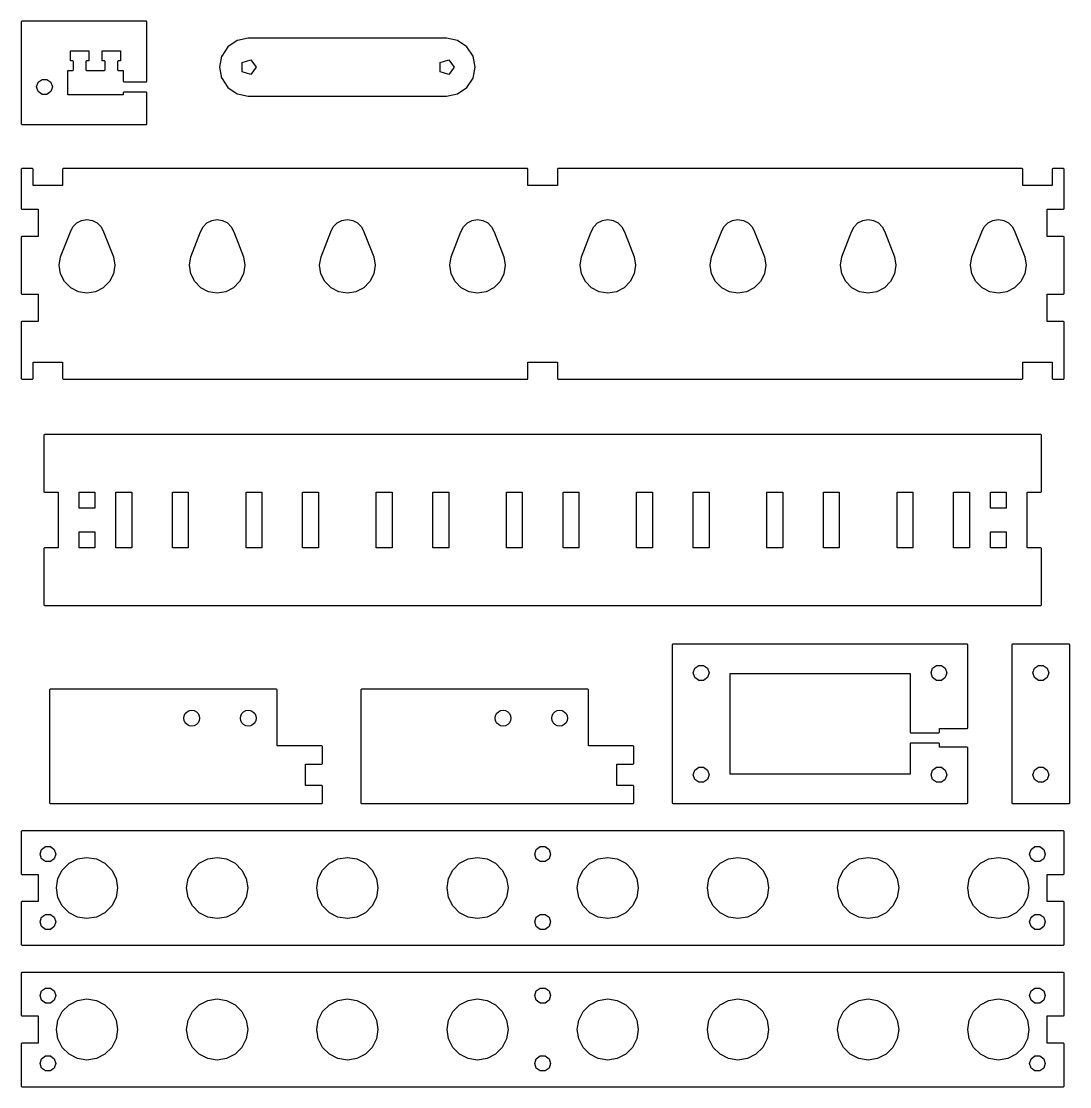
# Model space of a CAD drawing. Header units: metres. Extents: x 5 to 285, y 5 to 193.
# Drawn here: x 4.9 to 190.1, y 4.9 to 193.1 of the extents above; entities that cross this region are included whole.
import ezdxf

# ---------------------------------------------------------------- set-up
doc = ezdxf.new("R2010")
doc.units = ezdxf.units.M

msp = doc.modelspace()

# ---------------------------------------------------------------- linework, layer by layer
for p, q in [((5, 193.1), (4.89999, 193)), ((4.89999, 193), (4.89999, 175)), ((27, 193.1), (5, 193.1)), ((27.1, 193), (27, 193.1)), ((27.1, 182.5), (27.1, 193)), ((44.9805, 190.098), (43.0671, 189.717)), ((45, 190.1), (44.9805, 190.098)), ((80, 190.1), (45, 190.1)), ((80.0195, 190.098), (80, 190.1)), ((81.9329, 189.717), (80.0195, 190.098)), ((41.3813, 188.591), (40.2975, 186.969)), ((41.4089, 188.619), (41.3813, 188.591)), ((43.031, 189.703), (41.4089, 188.619)), ((43.0671, 189.717), (43.031, 189.703)), ((81.969, 189.703), (81.9329, 189.717)), ((83.5911, 188.619), (81.969, 189.703)), ((83.6187, 188.591), (83.5911, 188.619)), ((84.7025, 186.969), (83.6187, 188.591)), ((13.6, 186.1), (13.6, 187.9)), ((13.6, 187.9), (16.8, 187.9)), ((16.8, 187.9), (16.8, 186.1)), ((19.2, 186.1), (19.2, 187.9)), ((19.2, 187.9), (22.4, 187.9)), ((22.4, 187.9), (22.4, 186.1)), ((40.2825, 186.933), (39.9019, 185.02)), ((40.2975, 186.969), (40.2825, 186.933)), ((84.7175, 186.933), (84.7025, 186.969)), ((85.0981, 185.02), (84.7175, 186.933)), ((14, 186.1), (13.6, 186.1)), ((14.1, 186), (14, 186.1)), ((14, 184.4), (14.1, 184.5)), ((14.1, 184.5), (14.1, 186)), ((16.4, 186.1), (16.3, 186)), ((16.3, 186), (16.3, 184.5)), ((16.3, 184.5), (16.4, 184.4)), ((16.8, 186.1), (16.4, 186.1)), ((19.6, 186.1), (19.2, 186.1)), ((19.7, 186), (19.6, 186.1)), ((19.6, 184.4), (19.7, 184.5)), ((19.7, 184.5), (19.7, 186)), ((22, 186.1), (21.9, 186)), ((21.9, 186), (21.9, 184.5)), ((21.9, 184.5), (22, 184.4)), ((22.4, 186.1), (22, 186.1)), ((39.9019, 185.02), (39.9019, 184.98)), ((39.9019, 184.98), (40.2825, 183.067)), ((43.8865, 185.809), (45.4253, 186.309)), ((43.8865, 184.191), (43.8865, 185.809)), ((45.4253, 186.309), (46.3764, 185)), ((46.3764, 185), (45.4253, 183.691)), ((78.8865, 185.809), (80.4253, 186.309)), ((78.8865, 184.191), (78.8865, 185.809)), ((80.4253, 186.309), (81.3764, 185)), ((81.3764, 185), (80.4253, 183.691)), ((84.7175, 183.067), (85.0981, 184.98)), ((85.0981, 184.98), (85.0981, 185.02)), ((7.87154, 182.32), (8.56895, 182.827)), ((8.56895, 182.827), (9.43103, 182.827)), ((9.43103, 182.827), (10.1284, 182.32)), ((13.1, 180.1), (13.1, 184.4)), ((13.1, 184.4), (14, 184.4)), ((16.4, 184.4), (19.6, 184.4)), ((22, 184.4), (22.9, 184.4)), ((22.9, 184.4), (22.9, 182.5)), ((40.2825, 183.067), (40.2975, 183.031)), ((40.2975, 183.031), (41.3813, 181.409)), ((45.4253, 183.691), (43.8865, 184.191)), ((80.4253, 183.691), (78.8865, 184.191)), ((83.6187, 181.409), (84.7025, 183.031)), ((84.7025, 183.031), (84.7175, 183.067)), ((7.60515, 181.5), (7.87154, 182.32)), ((7.87154, 180.68), (7.60515, 181.5)), ((8.56895, 180.173), (7.87154, 180.68)), ((10.1284, 180.68), (9.43103, 180.173)), ((10.1284, 182.32), (10.3949, 181.5)), ((10.3949, 181.5), (10.1284, 180.68)), ((22.9, 182.5), (23, 182.4)), ((23, 182.4), (27, 182.4)), ((27, 182.4), (27.1, 182.5)), ((41.3813, 181.409), (41.4089, 181.381)), ((41.4089, 181.381), (43.031, 180.297)), ((81.969, 180.297), (83.5911, 181.381)), ((83.5911, 181.381), (83.6187, 181.409)), ((9.43103, 180.173), (8.56895, 180.173)), ((22.9, 180.1), (13.1, 180.1)), ((23, 180.6), (22.9, 180.5)), ((22.9, 180.5), (22.9, 180.1)), ((27, 180.6), (23, 180.6)), ((27.1, 180.5), (27, 180.6)), ((27.1, 175), (27.1, 180.5)), ((43.031, 180.297), (43.0671, 180.283)), ((43.0671, 180.283), (44.9805, 179.902)), ((44.9805, 179.902), (45, 179.9)), ((45, 179.9), (80, 179.9)), ((80, 179.9), (80.0195, 179.902)), ((80.0195, 179.902), (81.9329, 180.283)), ((81.9329, 180.283), (81.969, 180.297)), ((4.89999, 175), (5, 174.9)), ((5, 174.9), (27, 174.9)), ((27, 174.9), (27.1, 175)), ((5, 167.1), (4.89999, 167)), ((4.89999, 167), (4.89999, 160)), ((6.89999, 167.1), (5, 167.1)), ((7, 167), (6.89999, 167.1)), ((7, 164.1), (7, 167)), ((12.3, 167.1), (12.2, 167)), ((12.2, 167), (12.2, 164.1)), ((94.3, 167.1), (12.3, 167.1)), ((94.4, 167), (94.3, 167.1)), ((94.4, 164.1), (94.4, 167)), ((99.7, 167.1), (99.6, 167)), ((99.6, 167), (99.6, 164.1)), ((181.7, 167.1), (99.7, 167.1)), ((181.8, 167), (181.7, 167.1)), ((181.8, 164.1), (181.8, 167)), ((187.1, 167.1), (187, 167)), ((187, 167), (187, 164.1)), ((189, 167.1), (187.1, 167.1)), ((189.1, 167), (189, 167.1)), ((189.1, 160), (189.1, 167)), ((12.2, 164.1), (7, 164.1)), ((99.6, 164.1), (94.4, 164.1)), ((187, 164.1), (181.8, 164.1)), ((4.89999, 160), (5, 159.9)), ((189, 159.9), (189.1, 160)), ((5, 159.9), (7.89999, 159.9)), ((7.89999, 159.9), (7.89999, 155.1)), ((186.1, 155.1), (186.1, 159.9)), ((186.1, 159.9), (189, 159.9)), ((13.5717, 155.94), (14.0133, 156.807)), ((14.0133, 156.807), (14.6933, 157.487)), ((14.6933, 157.487), (15.5501, 157.923)), ((15.5501, 157.923), (16.5, 158.074)), ((16.5, 158.074), (17.4499, 157.923)), ((17.4499, 157.923), (18.3067, 157.487)), ((18.3067, 157.487), (18.9867, 156.807)), ((18.9867, 156.807), (19.4282, 155.94)), ((36.5717, 155.94), (37.0133, 156.807)), ((37.0133, 156.807), (37.6933, 157.487)), ((37.6933, 157.487), (38.5501, 157.923)), ((38.5501, 157.923), (39.5, 158.074)), ((39.5, 158.074), (40.4499, 157.923)), ((40.4499, 157.923), (41.3067, 157.487)), ((41.3067, 157.487), (41.9867, 156.807)), ((41.9867, 156.807), (42.4282, 155.94)), ((59.5717, 155.94), (60.0133, 156.807)), ((60.0133, 156.807), (60.6933, 157.487)), ((60.6933, 157.487), (61.5501, 157.923)), ((61.5501, 157.923), (62.5, 158.074)), ((62.5, 158.074), (63.4499, 157.923)), ((63.4499, 157.923), (64.3067, 157.487)), ((64.3067, 157.487), (64.9867, 156.807)), ((64.9867, 156.807), (65.4282, 155.94)), ((82.5717, 155.94), (83.0133, 156.807)), ((83.0133, 156.807), (83.6933, 157.487)), ((83.6933, 157.487), (84.5501, 157.923)), ((84.5501, 157.923), (85.5, 158.074)), ((85.5, 158.074), (86.4499, 157.923)), ((86.4499, 157.923), (87.3067, 157.487)), ((87.3067, 157.487), (87.9867, 156.807)), ((87.9867, 156.807), (88.4282, 155.94)), ((105.572, 155.94), (106.013, 156.807)), ((106.013, 156.807), (106.693, 157.487)), ((106.693, 157.487), (107.55, 157.923)), ((107.55, 157.923), (108.5, 158.074)), ((108.5, 158.074), (109.45, 157.923)), ((109.45, 157.923), (110.307, 157.487)), ((110.307, 157.487), (110.987, 156.807)), ((110.987, 156.807), (111.428, 155.94)), ((128.572, 155.94), (129.013, 156.807)), ((129.013, 156.807), (129.693, 157.487)), ((129.693, 157.487), (130.55, 157.923)), ((130.55, 157.923), (131.5, 158.074)), ((131.5, 158.074), (132.45, 157.923)), ((132.45, 157.923), (133.307, 157.487)), ((133.307, 157.487), (133.987, 156.807)), ((133.987, 156.807), (134.428, 155.94)), ((151.572, 155.94), (152.013, 156.807)), ((152.013, 156.807), (152.693, 157.487)), ((152.693, 157.487), (153.55, 157.923)), ((153.55, 157.923), (154.5, 158.074)), ((154.5, 158.074), (155.45, 157.923)), ((155.45, 157.923), (156.307, 157.487)), ((156.307, 157.487), (156.987, 156.807)), ((156.987, 156.807), (157.428, 155.94)), ((174.572, 155.94), (175.013, 156.807)), ((175.013, 156.807), (175.693, 157.487)), ((175.693, 157.487), (176.55, 157.923)), ((176.55, 157.923), (177.5, 158.074)), ((177.5, 158.074), (178.45, 157.923)), ((178.45, 157.923), (179.307, 157.487)), ((179.307, 157.487), (179.987, 156.807)), ((179.987, 156.807), (180.428, 155.94)), ((5, 155.1), (4.89999, 155)), ((4.89999, 155), (4.89999, 145)), ((7.89999, 155.1), (5, 155.1)), ((11.8418, 151.519), (13.5717, 155.94)), ((19.4282, 155.94), (21.1582, 151.519)), ((34.8418, 151.519), (36.5717, 155.94)), ((42.4282, 155.94), (44.1582, 151.519)), ((57.8418, 151.519), (59.5717, 155.94)), ((65.4282, 155.94), (67.1582, 151.519)), ((80.8418, 151.519), (82.5717, 155.94)), ((88.4282, 155.94), (90.1582, 151.519)), ((103.842, 151.519), (105.572, 155.94)), ((111.428, 155.94), (113.158, 151.519)), ((126.842, 151.519), (128.572, 155.94)), ((134.428, 155.94), (136.158, 151.519)), ((149.842, 151.519), (151.572, 155.94)), ((157.428, 155.94), (159.158, 151.519)), ((172.842, 151.519), (174.572, 155.94)), ((180.428, 155.94), (182.158, 151.519)), ((189, 155.1), (186.1, 155.1)), ((189.1, 155), (189, 155.1)), ((189.1, 145), (189.1, 155)), ((11.6012, 150), (11.8418, 151.519)), ((21.1582, 151.519), (21.3988, 150)), ((34.6012, 150), (34.8418, 151.519)), ((44.1582, 151.519), (44.3988, 150)), ((57.6012, 150), (57.8418, 151.519)), ((67.1582, 151.519), (67.3988, 150)), ((80.6012, 150), (80.8418, 151.519)), ((90.1582, 151.519), (90.3988, 150)), ((103.601, 150), (103.842, 151.519)), ((113.158, 151.519), (113.399, 150)), ((126.601, 150), (126.842, 151.519)), ((136.158, 151.519), (136.399, 150)), ((149.601, 150), (149.842, 151.519)), ((159.158, 151.519), (159.399, 150)), ((172.601, 150), (172.842, 151.519)), ((182.158, 151.519), (182.399, 150)), ((11.841, 148.486), (11.6012, 150)), ((21.3988, 150), (21.159, 148.486)), ((34.841, 148.486), (34.6012, 150)), ((44.3988, 150), (44.159, 148.486)), ((57.841, 148.486), (57.6012, 150)), ((67.3988, 150), (67.159, 148.486)), ((80.841, 148.486), (80.6012, 150)), ((90.3988, 150), (90.159, 148.486)), ((103.841, 148.486), (103.601, 150)), ((113.399, 150), (113.159, 148.486)), ((126.841, 148.486), (126.601, 150)), ((136.399, 150), (136.159, 148.486)), ((149.841, 148.486), (149.601, 150)), ((159.399, 150), (159.159, 148.486)), ((172.841, 148.486), (172.601, 150)), ((182.399, 150), (182.159, 148.486)), ((12.5368, 147.121), (11.841, 148.486)), ((13.6206, 146.037), (12.5368, 147.121)), ((20.4632, 147.121), (19.3794, 146.037)), ((21.159, 148.486), (20.4632, 147.121)), ((35.5368, 147.121), (34.841, 148.486)), ((36.6206, 146.037), (35.5368, 147.121)), ((43.4632, 147.121), (42.3794, 146.037)), ((44.159, 148.486), (43.4632, 147.121)), ((58.5368, 147.121), (57.841, 148.486)), ((59.6206, 146.037), (58.5368, 147.121)), ((66.4632, 147.121), (65.3794, 146.037)), ((67.159, 148.486), (66.4632, 147.121)), ((81.5368, 147.121), (80.841, 148.486)), ((82.6206, 146.037), (81.5368, 147.121)), ((89.4632, 147.121), (88.3794, 146.037)), ((90.159, 148.486), (89.4632, 147.121)), ((104.537, 147.121), (103.841, 148.486)), ((105.621, 146.037), (104.537, 147.121)), ((112.463, 147.121), (111.379, 146.037)), ((113.159, 148.486), (112.463, 147.121)), ((127.537, 147.121), (126.841, 148.486)), ((128.621, 146.037), (127.537, 147.121)), ((135.463, 147.121), (134.379, 146.037)), ((136.159, 148.486), (135.463, 147.121)), ((150.537, 147.121), (149.841, 148.486)), ((151.621, 146.037), (150.537, 147.121)), ((158.463, 147.121), (157.379, 146.037)), ((159.159, 148.486), (158.463, 147.121)), ((173.537, 147.121), (172.841, 148.486)), ((174.621, 146.037), (173.537, 147.121)), ((181.463, 147.121), (180.379, 146.037)), ((182.159, 148.486), (181.463, 147.121)), ((4.89999, 145), (5, 144.9)), ((14.9862, 145.341), (13.6206, 146.037)), ((16.5, 145.101), (14.9862, 145.341)), ((18.0138, 145.341), (16.5, 145.101)), ((19.3794, 146.037), (18.0138, 145.341)), ((37.9862, 145.341), (36.6206, 146.037)), ((39.5, 145.101), (37.9862, 145.341)), ((41.0138, 145.341), (39.5, 145.101)), ((42.3794, 146.037), (41.0138, 145.341)), ((60.9862, 145.341), (59.6206, 146.037)), ((62.5, 145.101), (60.9862, 145.341)), ((64.0138, 145.341), (62.5, 145.101)), ((65.3794, 146.037), (64.0138, 145.341)), ((83.9862, 145.341), (82.6206, 146.037)), ((85.5, 145.101), (83.9862, 145.341)), ((87.0138, 145.341), (85.5, 145.101)), ((88.3794, 146.037), (87.0138, 145.341)), ((106.986, 145.341), (105.621, 146.037)), ((108.5, 145.101), (106.986, 145.341)), ((110.014, 145.341), (108.5, 145.101)), ((111.379, 146.037), (110.014, 145.341)), ((129.986, 145.341), (128.621, 146.037)), ((131.5, 145.101), (129.986, 145.341)), ((133.014, 145.341), (131.5, 145.101)), ((134.379, 146.037), (133.014, 145.341)), ((152.986, 145.341), (151.621, 146.037)), ((154.5, 145.101), (152.986, 145.341)), ((156.014, 145.341), (154.5, 145.101)), ((157.379, 146.037), (156.014, 145.341)), ((175.986, 145.341), (174.621, 146.037)), ((177.5, 145.101), (175.986, 145.341)), ((179.014, 145.341), (177.5, 145.101)), ((180.379, 146.037), (179.014, 145.341)), ((189, 144.9), (189.1, 145)), ((5, 144.9), (7.89999, 144.9)), ((7.89999, 144.9), (7.89999, 140.1)), ((186.1, 140.1), (186.1, 144.9)), ((186.1, 144.9), (189, 144.9)), ((5, 140.1), (4.89999, 140)), ((4.89999, 140), (4.89999, 130)), ((7.89999, 140.1), (5, 140.1)), ((189, 140.1), (186.1, 140.1)), ((189.1, 140), (189, 140.1)), ((189.1, 130), (189.1, 140)), ((7, 130), (7, 132.9)), ((7, 132.9), (12.2, 132.9)), ((12.2, 132.9), (12.2, 130)), ((94.4, 130), (94.4, 132.9)), ((94.4, 132.9), (99.6, 132.9)), ((99.6, 132.9), (99.6, 130)), ((181.8, 130), (181.8, 132.9)), ((181.8, 132.9), (187, 132.9)), ((187, 132.9), (187, 130)), ((4.89999, 130), (5, 129.9)), ((5, 129.9), (6.89999, 129.9)), ((6.89999, 129.9), (7, 130)), ((12.2, 130), (12.3, 129.9)), ((12.3, 129.9), (94.3, 129.9)), ((94.3, 129.9), (94.4, 130)), ((99.6, 130), (99.7, 129.9)), ((99.7, 129.9), (181.7, 129.9)), ((181.7, 129.9), (181.8, 130)), ((187, 130), (187.1, 129.9)), ((187.1, 129.9), (189, 129.9)), ((189, 129.9), (189.1, 130)), ((9, 120.1), (8.89999, 120)), ((8.89999, 120), (8.89999, 110)), ((185, 120.1), (9, 120.1)), ((185.1, 120), (185, 120.1)), ((185.1, 110), (185.1, 120)), ((8.89999, 110), (9, 109.9)), ((9, 109.9), (11.4, 109.9)), ((11.4, 109.9), (11.4, 100.1)), ((15.1, 107.1), (15.1, 109.9)), ((15.1, 109.9), (17.9, 109.9)), ((17.9, 109.9), (17.9, 107.1)), ((21.6, 100.1), (21.6, 109.9)), ((21.6, 109.9), (24.4, 109.9)), ((24.4, 109.9), (24.4, 100.1)), ((31.6, 100.1), (31.6, 109.9)), ((31.6, 109.9), (34.4, 109.9)), ((34.4, 109.9), (34.4, 100.1)), ((44.6, 100.1), (44.6, 109.9)), ((44.6, 109.9), (47.4, 109.9)), ((47.4, 109.9), (47.4, 100.1)), ((54.6, 100.1), (54.6, 109.9)), ((54.6, 109.9), (57.4, 109.9)), ((57.4, 109.9), (57.4, 100.1)), ((67.6, 100.1), (67.6, 109.9)), ((67.6, 109.9), (70.4, 109.9)), ((70.4, 109.9), (70.4, 100.1)), ((77.6, 100.1), (77.6, 109.9)), ((77.6, 109.9), (80.4, 109.9)), ((80.4, 109.9), (80.4, 100.1)), ((90.6, 100.1), (90.6, 109.9)), ((90.6, 109.9), (93.4, 109.9)), ((93.4, 109.9), (93.4, 100.1)), ((100.6, 100.1), (100.6, 109.9)), ((100.6, 109.9), (103.4, 109.9)), ((103.4, 109.9), (103.4, 100.1)), ((113.6, 100.1), (113.6, 109.9)), ((113.6, 109.9), (116.4, 109.9)), ((116.4, 109.9), (116.4, 100.1)), ((123.6, 100.1), (123.6, 109.9)), ((123.6, 109.9), (126.4, 109.9)), ((126.4, 109.9), (126.4, 100.1)), ((136.6, 100.1), (136.6, 109.9)), ((136.6, 109.9), (139.4, 109.9)), ((139.4, 109.9), (139.4, 100.1)), ((146.6, 100.1), (146.6, 109.9)), ((146.6, 109.9), (149.4, 109.9)), ((149.4, 109.9), (149.4, 100.1)), ((159.6, 100.1), (159.6, 109.9)), ((159.6, 109.9), (162.4, 109.9)), ((162.4, 109.9), (162.4, 100.1)), ((169.6, 100.1), (169.6, 109.9)), ((169.6, 109.9), (172.4, 109.9)), ((172.4, 109.9), (172.4, 100.1)), ((176.1, 107.1), (176.1, 109.9)), ((176.1, 109.9), (178.9, 109.9)), ((178.9, 109.9), (178.9, 107.1)), ((182.6, 100.1), (182.6, 109.9)), ((182.6, 109.9), (185, 109.9)), ((185, 109.9), (185.1, 110)), ((17.9, 107.1), (15.1, 107.1)), ((178.9, 107.1), (176.1, 107.1)), ((15.1, 100.1), (15.1, 102.9)), ((15.1, 102.9), (17.9, 102.9)), ((17.9, 102.9), (17.9, 100.1)), ((176.1, 100.1), (176.1, 102.9)), ((176.1, 102.9), (178.9, 102.9)), ((178.9, 102.9), (178.9, 100.1)), ((9, 100.1), (8.89999, 100)), ((8.89999, 100), (8.89999, 90)), ((11.4, 100.1), (9, 100.1)), ((17.9, 100.1), (15.1, 100.1)), ((24.4, 100.1), (21.6, 100.1)), ((34.4, 100.1), (31.6, 100.1)), ((47.4, 100.1), (44.6, 100.1)), ((57.4, 100.1), (54.6, 100.1)), ((70.4, 100.1), (67.6, 100.1)), ((80.4, 100.1), (77.6, 100.1)), ((93.4, 100.1), (90.6, 100.1)), ((103.4, 100.1), (100.6, 100.1)), ((116.4, 100.1), (113.6, 100.1)), ((126.4, 100.1), (123.6, 100.1)), ((139.4, 100.1), (136.6, 100.1)), ((149.4, 100.1), (146.6, 100.1)), ((162.4, 100.1), (159.6, 100.1)), ((172.4, 100.1), (169.6, 100.1)), ((178.9, 100.1), (176.1, 100.1)), ((185, 100.1), (182.6, 100.1)), ((185.1, 100), (185, 100.1)), ((185.1, 90), (185.1, 100)), ((8.89999, 90), (9, 89.9)), ((9, 89.9), (185, 89.9)), ((185, 89.9), (185.1, 90)), ((120, 83.1), (119.9, 83)), ((119.9, 83), (119.9, 55)), ((172, 83.1), (120, 83.1)), ((172.1, 83), (172, 83.1)), ((172.1, 68.25), (172.1, 83)), ((180, 83.1), (179.9, 83)), ((179.9, 83), (179.9, 55)), ((190, 83.1), (180, 83.1)), ((190.1, 83), (190, 83.1)), ((190.1, 55), (190.1, 83)), ((123.872, 78.8199), (124.569, 79.3266)), ((124.569, 79.3266), (125.431, 79.3266)), ((125.431, 79.3266), (126.128, 78.8199)), ((165.872, 78.8199), (166.569, 79.3266)), ((166.569, 79.3266), (167.431, 79.3266)), ((167.431, 79.3266), (168.128, 78.8199)), ((183.872, 78.8199), (184.569, 79.3266)), ((184.569, 79.3266), (185.431, 79.3266)), ((185.431, 79.3266), (186.128, 78.8199)), ((123.605, 78), (123.872, 78.8199)), ((123.872, 77.1801), (123.605, 78)), ((124.569, 76.6734), (123.872, 77.1801)), ((126.128, 77.1801), (125.431, 76.6734)), ((126.128, 78.8199), (126.395, 78)), ((126.395, 78), (126.128, 77.1801)), ((130.1, 60.1), (130.1, 77.9)), ((130.1, 77.9), (161.9, 77.9)), ((161.9, 77.9), (161.9, 67.5)), ((165.605, 78), (165.872, 78.8199)), ((165.872, 77.1801), (165.605, 78)), ((166.569, 76.6734), (165.872, 77.1801)), ((168.128, 77.1801), (167.431, 76.6734)), ((168.128, 78.8199), (168.395, 78)), ((168.395, 78), (168.128, 77.1801)), ((183.605, 78), (183.872, 78.8199)), ((183.872, 77.1801), (183.605, 78)), ((184.569, 76.6734), (183.872, 77.1801)), ((186.128, 77.1801), (185.431, 76.6734)), ((186.128, 78.8199), (186.395, 78)), ((186.395, 78), (186.128, 77.1801)), ((125.431, 76.6734), (124.569, 76.6734)), ((167.431, 76.6734), (166.569, 76.6734)), ((185.431, 76.6734), (184.569, 76.6734)), ((10, 75.1), (9.89999, 75)), ((9.89999, 75), (9.89999, 55)), ((50, 75.1), (10, 75.1)), ((50.1, 75), (50, 75.1)), ((50.1, 65.1), (50.1, 75)), ((65, 75.1), (64.9, 75)), ((64.9, 75), (64.9, 55)), ((105, 75.1), (65, 75.1)), ((105.1, 75), (105, 75.1)), ((105.1, 65.1), (105.1, 75)), ((33.6012, 70), (33.6697, 70.4323)), ((33.6697, 69.5677), (33.6012, 70)), ((33.6697, 70.4323), (33.8684, 70.8221)), ((33.8684, 70.8221), (34.1779, 71.1316)), ((34.1779, 71.1316), (34.5677, 71.3303)), ((34.5677, 71.3303), (35, 71.3988)), ((35, 71.3988), (35.4323, 71.3303)), ((35.4323, 71.3303), (35.8222, 71.1316)), ((35.8222, 71.1316), (36.1316, 70.8221)), ((36.1316, 70.8221), (36.3303, 70.4323)), ((36.3303, 70.4323), (36.3988, 70)), ((36.3988, 70), (36.3303, 69.5677)), ((43.6012, 70), (43.6697, 70.4323)), ((43.6697, 69.5677), (43.6012, 70)), ((43.6697, 70.4323), (43.8684, 70.8221)), ((43.8684, 70.8221), (44.1779, 71.1316)), ((44.1779, 71.1316), (44.5677, 71.3303)), ((44.5677, 71.3303), (45, 71.3988)), ((45, 71.3988), (45.4323, 71.3303)), ((45.4323, 71.3303), (45.8221, 71.1316)), ((45.8221, 71.1316), (46.1316, 70.8221)), ((46.1316, 70.8221), (46.3303, 70.4323)), ((46.3303, 70.4323), (46.3988, 70)), ((46.3988, 70), (46.3303, 69.5677)), ((88.6012, 70), (88.6697, 70.4323)), ((88.6697, 69.5677), (88.6012, 70)), ((88.6697, 70.4323), (88.8684, 70.8221)), ((88.8684, 70.8221), (89.1779, 71.1316)), ((89.1779, 71.1316), (89.5677, 71.3303)), ((89.5677, 71.3303), (90, 71.3988)), ((90, 71.3988), (90.4323, 71.3303)), ((90.4323, 71.3303), (90.8222, 71.1316)), ((90.8222, 71.1316), (91.1316, 70.8221)), ((91.1316, 70.8221), (91.3303, 70.4323)), ((91.3303, 70.4323), (91.3988, 70)), ((91.3988, 70), (91.3303, 69.5677)), ((98.6012, 70), (98.6697, 70.4323)), ((98.6697, 69.5677), (98.6012, 70)), ((98.6697, 70.4323), (98.8684, 70.8221)), ((98.8684, 70.8221), (99.1779, 71.1316)), ((99.1779, 71.1316), (99.5677, 71.3303)), ((99.5677, 71.3303), (100, 71.3988)), ((100, 71.3988), (100.432, 71.3303)), ((100.432, 71.3303), (100.822, 71.1316)), ((100.822, 71.1316), (101.132, 70.8221)), ((101.132, 70.8221), (101.33, 70.4323)), ((101.33, 70.4323), (101.399, 70)), ((101.399, 70), (101.33, 69.5677)), ((33.8684, 69.1779), (33.6697, 69.5677)), ((34.1779, 68.8684), (33.8684, 69.1779)), ((34.5677, 68.6697), (34.1779, 68.8684)), ((35, 68.6012), (34.5677, 68.6697)), ((35.4323, 68.6697), (35, 68.6012)), ((35.8222, 68.8684), (35.4323, 68.6697)), ((36.1316, 69.1779), (35.8222, 68.8684)), ((36.3303, 69.5677), (36.1316, 69.1779)), ((43.8684, 69.1779), (43.6697, 69.5677)), ((44.1779, 68.8684), (43.8684, 69.1779)), ((44.5677, 68.6697), (44.1779, 68.8684)), ((45, 68.6012), (44.5677, 68.6697)), ((45.4323, 68.6697), (45, 68.6012)), ((45.8221, 68.8684), (45.4323, 68.6697)), ((46.1316, 69.1779), (45.8221, 68.8684)), ((46.3303, 69.5677), (46.1316, 69.1779)), ((88.8684, 69.1779), (88.6697, 69.5677)), ((89.1779, 68.8684), (88.8684, 69.1779)), ((89.5677, 68.6697), (89.1779, 68.8684)), ((90, 68.6012), (89.5677, 68.6697)), ((90.4323, 68.6697), (90, 68.6012)), ((90.8222, 68.8684), (90.4323, 68.6697)), ((91.1316, 69.1779), (90.8222, 68.8684)), ((91.3303, 69.5677), (91.1316, 69.1779)), ((98.8684, 69.1779), (98.6697, 69.5677)), ((99.1779, 68.8684), (98.8684, 69.1779)), ((99.5677, 68.6697), (99.1779, 68.8684)), ((100, 68.6012), (99.5677, 68.6697)), ((100.432, 68.6697), (100, 68.6012)), ((100.822, 68.8684), (100.432, 68.6697)), ((101.132, 69.1779), (100.822, 68.8684)), ((101.33, 69.5677), (101.132, 69.1779)), ((167.1, 67.5), (167.1, 68.15)), ((167.1, 68.15), (172, 68.15)), ((172, 68.15), (172.1, 68.25)), ((161.9, 67.5), (162, 67.4)), ((162, 67.4), (167, 67.4)), ((167, 67.4), (167.1, 67.5)), ((58, 65.1), (50.1, 65.1)), ((58.1, 65), (58, 65.1)), ((58.1, 62), (58.1, 65)), ((113, 65.1), (105.1, 65.1)), ((113.1, 65), (113, 65.1)), ((113.1, 62), (113.1, 65)), ((162, 65.6), (161.9, 65.5)), ((161.9, 65.5), (161.9, 60.1)), ((167, 65.6), (162, 65.6)), ((167.1, 65.5), (167, 65.6)), ((167.1, 64.85), (167.1, 65.5)), ((172, 64.85), (167.1, 64.85)), ((172.1, 64.75), (172, 64.85)), ((172.1, 55), (172.1, 64.75)), ((55.1, 58.1), (55.1, 61.9)), ((55.1, 61.9), (58, 61.9)), ((58, 61.9), (58.1, 62)), ((110.1, 58.1), (110.1, 61.9)), ((110.1, 61.9), (113, 61.9)), ((113, 61.9), (113.1, 62)), ((123.605, 60), (123.872, 60.8199)), ((123.872, 60.8199), (124.569, 61.3266)), ((124.569, 61.3266), (125.431, 61.3266)), ((125.431, 61.3266), (126.128, 60.8199)), ((126.128, 60.8199), (126.395, 60)), ((165.605, 60), (165.872, 60.8199)), ((165.872, 60.8199), (166.569, 61.3266)), ((166.569, 61.3266), (167.431, 61.3266)), ((167.431, 61.3266), (168.128, 60.8199)), ((168.128, 60.8199), (168.395, 60)), ((183.605, 60), (183.872, 60.8199)), ((183.872, 60.8199), (184.569, 61.3266)), ((184.569, 61.3266), (185.431, 61.3266)), ((185.431, 61.3266), (186.128, 60.8199)), ((186.128, 60.8199), (186.395, 60)), ((123.872, 59.1801), (123.605, 60)), ((124.569, 58.6734), (123.872, 59.1801)), ((125.431, 58.6734), (124.569, 58.6734)), ((126.128, 59.1801), (125.431, 58.6734)), ((126.395, 60), (126.128, 59.1801)), ((161.9, 60.1), (130.1, 60.1)), ((165.872, 59.1801), (165.605, 60)), ((166.569, 58.6734), (165.872, 59.1801)), ((167.431, 58.6734), (166.569, 58.6734)), ((168.128, 59.1801), (167.431, 58.6734)), ((168.395, 60), (168.128, 59.1801)), ((183.872, 59.1801), (183.605, 60)), ((184.569, 58.6734), (183.872, 59.1801)), ((185.431, 58.6734), (184.569, 58.6734)), ((186.128, 59.1801), (185.431, 58.6734)), ((186.395, 60), (186.128, 59.1801)), ((58, 58.1), (55.1, 58.1)), ((58.1, 58), (58, 58.1)), ((58.1, 55), (58.1, 58)), ((113, 58.1), (110.1, 58.1)), ((113.1, 58), (113, 58.1)), ((113.1, 55), (113.1, 58)), ((9.89999, 55), (10, 54.9)), ((10, 54.9), (58, 54.9)), ((58, 54.9), (58.1, 55)), ((64.9, 55), (65, 54.9)), ((65, 54.9), (113, 54.9)), ((113, 54.9), (113.1, 55)), ((119.9, 55), (120, 54.9)), ((120, 54.9), (172, 54.9)), ((172, 54.9), (172.1, 55)), ((179.9, 55), (180, 54.9)), ((180, 54.9), (190, 54.9)), ((190, 54.9), (190.1, 55)), ((5, 50.1), (4.89999, 50)), ((4.89999, 50), (4.89999, 42.5)), ((189, 50.1), (5, 50.1)), ((189.1, 50), (189, 50.1)), ((189.1, 42.5), (189.1, 50)), ((8.47153, 46.8199), (9.16895, 47.3266)), ((9.16895, 47.3266), (10.031, 47.3266)), ((10.031, 47.3266), (10.7285, 46.8199)), ((95.8715, 46.8199), (96.569, 47.3266)), ((96.569, 47.3266), (97.431, 47.3266)), ((97.431, 47.3266), (98.1284, 46.8199)), ((183.272, 46.8199), (183.969, 47.3266)), ((183.969, 47.3266), (184.831, 47.3266)), ((184.831, 47.3266), (185.528, 46.8199)), ((8.20514, 46), (8.47153, 46.8199)), ((8.47153, 45.1801), (8.20514, 46)), ((9.16895, 44.6734), (8.47153, 45.1801)), ((10.7285, 45.1801), (10.031, 44.6734)), ((10.7285, 46.8199), (10.9948, 46)), ((10.9948, 46), (10.7285, 45.1801)), ((14.8317, 45.1345), (16.5, 45.3988)), ((16.5, 45.3988), (18.1683, 45.1345)), ((37.8317, 45.1345), (39.5, 45.3988)), ((39.5, 45.3988), (41.1683, 45.1345)), ((60.8317, 45.1345), (62.5, 45.3988)), ((62.5, 45.3988), (64.1683, 45.1345)), ((83.8317, 45.1345), (85.5, 45.3988)), ((85.5, 45.3988), (87.1683, 45.1345)), ((95.6051, 46), (95.8715, 46.8199)), ((95.8715, 45.1801), (95.6051, 46)), ((96.569, 44.6734), (95.8715, 45.1801)), ((98.1284, 45.1801), (97.431, 44.6734)), ((98.1284, 46.8199), (98.3949, 46)), ((98.3949, 46), (98.1284, 45.1801)), ((106.832, 45.1345), (108.5, 45.3988)), ((108.5, 45.3988), (110.168, 45.1345)), ((129.832, 45.1345), (131.5, 45.3988)), ((131.5, 45.3988), (133.168, 45.1345)), ((152.832, 45.1345), (154.5, 45.3988)), ((154.5, 45.3988), (156.168, 45.1345)), ((175.832, 45.1345), (177.5, 45.3988)), ((177.5, 45.3988), (179.168, 45.1345)), ((183.005, 46), (183.272, 46.8199)), ((183.272, 45.1801), (183.005, 46)), ((183.969, 44.6734), (183.272, 45.1801)), ((185.528, 45.1801), (184.831, 44.6734)), ((185.528, 46.8199), (185.795, 46)), ((185.795, 46), (185.528, 45.1801)), ((10.031, 44.6734), (9.16895, 44.6734)), ((12.1323, 43.1733), (13.3267, 44.3677)), ((13.3267, 44.3677), (14.8317, 45.1345)), ((18.1683, 45.1345), (19.6733, 44.3677)), ((19.6733, 44.3677), (20.8677, 43.1733)), ((35.1323, 43.1733), (36.3267, 44.3677)), ((36.3267, 44.3677), (37.8317, 45.1345)), ((41.1683, 45.1345), (42.6733, 44.3677)), ((42.6733, 44.3677), (43.8677, 43.1733)), ((58.1323, 43.1733), (59.3267, 44.3677)), ((59.3267, 44.3677), (60.8317, 45.1345)), ((64.1683, 45.1345), (65.6733, 44.3677)), ((65.6733, 44.3677), (66.8677, 43.1733)), ((81.1323, 43.1733), (82.3267, 44.3677)), ((82.3267, 44.3677), (83.8317, 45.1345)), ((87.1683, 45.1345), (88.6733, 44.3677)), ((88.6733, 44.3677), (89.8677, 43.1733)), ((97.431, 44.6734), (96.569, 44.6734)), ((104.132, 43.1733), (105.327, 44.3677)), ((105.327, 44.3677), (106.832, 45.1345)), ((110.168, 45.1345), (111.673, 44.3677)), ((111.673, 44.3677), (112.868, 43.1733)), ((127.132, 43.1733), (128.327, 44.3677)), ((128.327, 44.3677), (129.832, 45.1345)), ((133.168, 45.1345), (134.673, 44.3677)), ((134.673, 44.3677), (135.868, 43.1733)), ((150.132, 43.1733), (151.327, 44.3677)), ((151.327, 44.3677), (152.832, 45.1345)), ((156.168, 45.1345), (157.673, 44.3677)), ((157.673, 44.3677), (158.868, 43.1733)), ((173.132, 43.1733), (174.327, 44.3677)), ((174.327, 44.3677), (175.832, 45.1345)), ((179.168, 45.1345), (180.673, 44.3677)), ((180.673, 44.3677), (181.868, 43.1733)), ((184.831, 44.6734), (183.969, 44.6734)), ((4.89999, 42.5), (5, 42.4)), ((5, 42.4), (7.89999, 42.4)), ((7.89999, 42.4), (7.89999, 37.6)), ((11.1012, 40), (11.3655, 41.6683)), ((11.3655, 41.6683), (12.1323, 43.1733)), ((20.8677, 43.1733), (21.6345, 41.6683)), ((21.6345, 41.6683), (21.8988, 40)), ((34.1012, 40), (34.3655, 41.6683)), ((34.3655, 41.6683), (35.1323, 43.1733)), ((43.8677, 43.1733), (44.6345, 41.6683)), ((44.6345, 41.6683), (44.8988, 40)), ((57.1012, 40), (57.3655, 41.6683)), ((57.3655, 41.6683), (58.1323, 43.1733)), ((66.8677, 43.1733), (67.6345, 41.6683)), ((67.6345, 41.6683), (67.8988, 40)), ((80.1012, 40), (80.3655, 41.6683)), ((80.3655, 41.6683), (81.1323, 43.1733)), ((89.8677, 43.1733), (90.6345, 41.6683)), ((90.6345, 41.6683), (90.8988, 40)), ((103.101, 40), (103.365, 41.6683)), ((103.365, 41.6683), (104.132, 43.1733)), ((112.868, 43.1733), (113.635, 41.6683)), ((113.635, 41.6683), (113.899, 40)), ((126.101, 40), (126.365, 41.6683)), ((126.365, 41.6683), (127.132, 43.1733)), ((135.868, 43.1733), (136.635, 41.6683)), ((136.635, 41.6683), (136.899, 40)), ((149.101, 40), (149.365, 41.6683)), ((149.365, 41.6683), (150.132, 43.1733)), ((158.868, 43.1733), (159.635, 41.6683)), ((159.635, 41.6683), (159.899, 40)), ((172.101, 40), (172.365, 41.6683)), ((172.365, 41.6683), (173.132, 43.1733)), ((181.868, 43.1733), (182.635, 41.6683)), ((182.635, 41.6683), (182.899, 40)), ((186.1, 37.6), (186.1, 42.4)), ((186.1, 42.4), (189, 42.4)), ((189, 42.4), (189.1, 42.5)), ((11.3655, 38.3317), (11.1012, 40)), ((21.8988, 40), (21.6345, 38.3317)), ((34.3655, 38.3317), (34.1012, 40)), ((44.8988, 40), (44.6345, 38.3317)), ((57.3655, 38.3317), (57.1012, 40)), ((67.8988, 40), (67.6345, 38.3317)), ((80.3655, 38.3317), (80.1012, 40)), ((90.8988, 40), (90.6345, 38.3317)), ((103.365, 38.3317), (103.101, 40)), ((113.899, 40), (113.635, 38.3317)), ((126.365, 38.3317), (126.101, 40)), ((136.899, 40), (136.635, 38.3317)), ((149.365, 38.3317), (149.101, 40)), ((159.899, 40), (159.635, 38.3317)), ((172.365, 38.3317), (172.101, 40)), ((182.899, 40), (182.635, 38.3317)), ((12.1323, 36.8267), (11.3655, 38.3317)), ((21.6345, 38.3317), (20.8677, 36.8267)), ((35.1323, 36.8267), (34.3655, 38.3317)), ((44.6345, 38.3317), (43.8677, 36.8267)), ((58.1323, 36.8267), (57.3655, 38.3317)), ((67.6345, 38.3317), (66.8677, 36.8267)), ((81.1323, 36.8267), (80.3655, 38.3317)), ((90.6345, 38.3317), (89.8677, 36.8267)), ((104.132, 36.8267), (103.365, 38.3317)), ((113.635, 38.3317), (112.868, 36.8267)), ((127.132, 36.8267), (126.365, 38.3317)), ((136.635, 38.3317), (135.868, 36.8267)), ((150.132, 36.8267), (149.365, 38.3317)), ((159.635, 38.3317), (158.868, 36.8267)), ((173.132, 36.8267), (172.365, 38.3317)), ((182.635, 38.3317), (181.868, 36.8267)), ((5, 37.6), (4.89999, 37.5)), ((4.89999, 37.5), (4.89999, 30)), ((7.89999, 37.6), (5, 37.6)), ((13.3267, 35.6323), (12.1323, 36.8267)), ((20.8677, 36.8267), (19.6733, 35.6323)), ((36.3267, 35.6323), (35.1323, 36.8267)), ((43.8677, 36.8267), (42.6733, 35.6323)), ((59.3267, 35.6323), (58.1323, 36.8267)), ((66.8677, 36.8267), (65.6733, 35.6323)), ((82.3267, 35.6323), (81.1323, 36.8267)), ((89.8677, 36.8267), (88.6733, 35.6323)), ((105.327, 35.6323), (104.132, 36.8267)), ((112.868, 36.8267), (111.673, 35.6323)), ((128.327, 35.6323), (127.132, 36.8267)), ((135.868, 36.8267), (134.673, 35.6323)), ((151.327, 35.6323), (150.132, 36.8267)), ((158.868, 36.8267), (157.673, 35.6323)), ((174.327, 35.6323), (173.132, 36.8267)), ((181.868, 36.8267), (180.673, 35.6323)), ((189, 37.6), (186.1, 37.6)), ((189.1, 37.5), (189, 37.6)), ((189.1, 30), (189.1, 37.5)), ((8.20514, 34), (8.47153, 34.8199)), ((8.47153, 33.1801), (8.20514, 34)), ((8.47153, 34.8199), (9.16895, 35.3266)), ((9.16895, 35.3266), (10.031, 35.3266)), ((10.031, 35.3266), (10.7285, 34.8199)), ((10.7285, 34.8199), (10.9948, 34)), ((10.9948, 34), (10.7285, 33.1801)), ((14.8317, 34.8655), (13.3267, 35.6323)), ((16.5, 34.6012), (14.8317, 34.8655)), ((18.1683, 34.8655), (16.5, 34.6012)), ((19.6733, 35.6323), (18.1683, 34.8655)), ((37.8317, 34.8655), (36.3267, 35.6323)), ((39.5, 34.6012), (37.8317, 34.8655)), ((41.1683, 34.8655), (39.5, 34.6012)), ((42.6733, 35.6323), (41.1683, 34.8655)), ((60.8317, 34.8655), (59.3267, 35.6323)), ((62.5, 34.6012), (60.8317, 34.8655)), ((64.1683, 34.8655), (62.5, 34.6012)), ((65.6733, 35.6323), (64.1683, 34.8655)), ((83.8317, 34.8655), (82.3267, 35.6323)), ((85.5, 34.6012), (83.8317, 34.8655)), ((87.1683, 34.8655), (85.5, 34.6012)), ((88.6733, 35.6323), (87.1683, 34.8655)), ((95.6051, 34), (95.8715, 34.8199)), ((95.8715, 33.1801), (95.6051, 34)), ((95.8715, 34.8199), (96.569, 35.3266)), ((96.569, 35.3266), (97.431, 35.3266)), ((97.431, 35.3266), (98.1284, 34.8199)), ((98.1284, 34.8199), (98.3949, 34)), ((98.3949, 34), (98.1284, 33.1801)), ((106.832, 34.8655), (105.327, 35.6323)), ((108.5, 34.6012), (106.832, 34.8655)), ((110.168, 34.8655), (108.5, 34.6012)), ((111.673, 35.6323), (110.168, 34.8655)), ((129.832, 34.8655), (128.327, 35.6323)), ((131.5, 34.6012), (129.832, 34.8655)), ((133.168, 34.8655), (131.5, 34.6012)), ((134.673, 35.6323), (133.168, 34.8655)), ((152.832, 34.8655), (151.327, 35.6323)), ((154.5, 34.6012), (152.832, 34.8655)), ((156.168, 34.8655), (154.5, 34.6012)), ((157.673, 35.6323), (156.168, 34.8655)), ((175.832, 34.8655), (174.327, 35.6323)), ((177.5, 34.6012), (175.832, 34.8655)), ((179.168, 34.8655), (177.5, 34.6012)), ((180.673, 35.6323), (179.168, 34.8655)), ((183.005, 34), (183.272, 34.8199)), ((183.272, 33.1801), (183.005, 34)), ((183.272, 34.8199), (183.969, 35.3266)), ((183.969, 35.3266), (184.831, 35.3266)), ((184.831, 35.3266), (185.528, 34.8199)), ((185.528, 34.8199), (185.795, 34)), ((185.795, 34), (185.528, 33.1801)), ((9.16895, 32.6734), (8.47153, 33.1801)), ((10.031, 32.6734), (9.16895, 32.6734)), ((10.7285, 33.1801), (10.031, 32.6734)), ((96.569, 32.6734), (95.8715, 33.1801)), ((97.431, 32.6734), (96.569, 32.6734)), ((98.1284, 33.1801), (97.431, 32.6734)), ((183.969, 32.6734), (183.272, 33.1801)), ((184.831, 32.6734), (183.969, 32.6734)), ((185.528, 33.1801), (184.831, 32.6734)), ((4.89999, 30), (5, 29.9)), ((5, 29.9), (189, 29.9)), ((189, 29.9), (189.1, 30)), ((5, 25.1), (4.89999, 25)), ((4.89999, 25), (4.89999, 17.5)), ((189, 25.1), (5, 25.1)), ((189.1, 25), (189, 25.1)), ((189.1, 17.5), (189.1, 25)), ((8.20514, 21), (8.47153, 21.8199)), ((8.47153, 20.1801), (8.20514, 21)), ((8.47153, 21.8199), (9.16895, 22.3266)), ((9.16895, 22.3266), (10.031, 22.3266)), ((10.031, 22.3266), (10.7285, 21.8199)), ((10.7285, 21.8199), (10.9948, 21)), ((10.9948, 21), (10.7285, 20.1801)), ((95.6051, 21), (95.8715, 21.8199)), ((95.8715, 20.1801), (95.6051, 21)), ((95.8715, 21.8199), (96.569, 22.3266)), ((96.569, 22.3266), (97.431, 22.3266)), ((97.431, 22.3266), (98.1284, 21.8199)), ((98.1284, 21.8199), (98.3949, 21)), ((98.3949, 21), (98.1284, 20.1801)), ((183.005, 21), (183.272, 21.8199)), ((183.272, 20.1801), (183.005, 21)), ((183.272, 21.8199), (183.969, 22.3266)), ((183.969, 22.3266), (184.831, 22.3266)), ((184.831, 22.3266), (185.528, 21.8199)), ((185.528, 21.8199), (185.795, 21)), ((185.795, 21), (185.528, 20.1801)), ((9.16895, 19.6734), (8.47153, 20.1801)), ((10.031, 19.6734), (9.16895, 19.6734)), ((10.7285, 20.1801), (10.031, 19.6734)), ((12.1323, 18.1733), (13.3267, 19.3677)), ((13.3267, 19.3677), (14.8317, 20.1345)), ((14.8317, 20.1345), (16.5, 20.3988)), ((16.5, 20.3988), (18.1683, 20.1345)), ((18.1683, 20.1345), (19.6733, 19.3677)), ((19.6733, 19.3677), (20.8677, 18.1733)), ((35.1323, 18.1733), (36.3267, 19.3677)), ((36.3267, 19.3677), (37.8317, 20.1345)), ((37.8317, 20.1345), (39.5, 20.3988)), ((39.5, 20.3988), (41.1683, 20.1345)), ((41.1683, 20.1345), (42.6733, 19.3677)), ((42.6733, 19.3677), (43.8677, 18.1733)), ((58.1323, 18.1733), (59.3267, 19.3677)), ((59.3267, 19.3677), (60.8317, 20.1345)), ((60.8317, 20.1345), (62.5, 20.3988)), ((62.5, 20.3988), (64.1683, 20.1345)), ((64.1683, 20.1345), (65.6733, 19.3677)), ((65.6733, 19.3677), (66.8677, 18.1733)), ((81.1323, 18.1733), (82.3267, 19.3677)), ((82.3267, 19.3677), (83.8317, 20.1345)), ((83.8317, 20.1345), (85.5, 20.3988)), ((85.5, 20.3988), (87.1683, 20.1345)), ((87.1683, 20.1345), (88.6733, 19.3677)), ((88.6733, 19.3677), (89.8677, 18.1733)), ((96.569, 19.6734), (95.8715, 20.1801)), ((97.431, 19.6734), (96.569, 19.6734)), ((98.1284, 20.1801), (97.431, 19.6734)), ((104.132, 18.1733), (105.327, 19.3677)), ((105.327, 19.3677), (106.832, 20.1345)), ((106.832, 20.1345), (108.5, 20.3988)), ((108.5, 20.3988), (110.168, 20.1345)), ((110.168, 20.1345), (111.673, 19.3677)), ((111.673, 19.3677), (112.868, 18.1733)), ((127.132, 18.1733), (128.327, 19.3677)), ((128.327, 19.3677), (129.832, 20.1345)), ((129.832, 20.1345), (131.5, 20.3988)), ((131.5, 20.3988), (133.168, 20.1345)), ((133.168, 20.1345), (134.673, 19.3677)), ((134.673, 19.3677), (135.868, 18.1733)), ((150.132, 18.1733), (151.327, 19.3677)), ((151.327, 19.3677), (152.832, 20.1345)), ((152.832, 20.1345), (154.5, 20.3988)), ((154.5, 20.3988), (156.168, 20.1345)), ((156.168, 20.1345), (157.673, 19.3677)), ((157.673, 19.3677), (158.868, 18.1733)), ((173.132, 18.1733), (174.327, 19.3677)), ((174.327, 19.3677), (175.832, 20.1345)), ((175.832, 20.1345), (177.5, 20.3988)), ((177.5, 20.3988), (179.168, 20.1345)), ((179.168, 20.1345), (180.673, 19.3677)), ((180.673, 19.3677), (181.868, 18.1733)), ((183.969, 19.6734), (183.272, 20.1801)), ((184.831, 19.6734), (183.969, 19.6734)), ((185.528, 20.1801), (184.831, 19.6734)), ((4.89999, 17.5), (5, 17.4)), ((5, 17.4), (7.89999, 17.4)), ((7.89999, 17.4), (7.89999, 12.6)), ((11.3655, 16.6683), (12.1323, 18.1733)), ((20.8677, 18.1733), (21.6345, 16.6683)), ((34.3655, 16.6683), (35.1323, 18.1733)), ((43.8677, 18.1733), (44.6345, 16.6683)), ((57.3655, 16.6683), (58.1323, 18.1733)), ((66.8677, 18.1733), (67.6345, 16.6683)), ((80.3655, 16.6683), (81.1323, 18.1733)), ((89.8677, 18.1733), (90.6345, 16.6683)), ((103.365, 16.6683), (104.132, 18.1733)), ((112.868, 18.1733), (113.635, 16.6683)), ((126.365, 16.6683), (127.132, 18.1733)), ((135.868, 18.1733), (136.635, 16.6683)), ((149.365, 16.6683), (150.132, 18.1733)), ((158.868, 18.1733), (159.635, 16.6683)), ((172.365, 16.6683), (173.132, 18.1733)), ((181.868, 18.1733), (182.635, 16.6683)), ((186.1, 12.6), (186.1, 17.4)), ((186.1, 17.4), (189, 17.4)), ((189, 17.4), (189.1, 17.5)), ((11.1012, 15), (11.3655, 16.6683)), ((21.6345, 16.6683), (21.8988, 15)), ((34.1012, 15), (34.3655, 16.6683)), ((44.6345, 16.6683), (44.8988, 15)), ((57.1012, 15), (57.3655, 16.6683)), ((67.6345, 16.6683), (67.8988, 15)), ((80.1012, 15), (80.3655, 16.6683)), ((90.6345, 16.6683), (90.8988, 15)), ((103.101, 15), (103.365, 16.6683)), ((113.635, 16.6683), (113.899, 15)), ((126.101, 15), (126.365, 16.6683)), ((136.635, 16.6683), (136.899, 15)), ((149.101, 15), (149.365, 16.6683)), ((159.635, 16.6683), (159.899, 15)), ((172.101, 15), (172.365, 16.6683)), ((182.635, 16.6683), (182.899, 15)), ((11.3655, 13.3317), (11.1012, 15)), ((12.1323, 11.8267), (11.3655, 13.3317)), ((21.6345, 13.3317), (20.8677, 11.8267)), ((21.8988, 15), (21.6345, 13.3317)), ((34.3655, 13.3317), (34.1012, 15)), ((35.1323, 11.8267), (34.3655, 13.3317)), ((44.6345, 13.3317), (43.8677, 11.8267)), ((44.8988, 15), (44.6345, 13.3317)), ((57.3655, 13.3317), (57.1012, 15)), ((58.1323, 11.8267), (57.3655, 13.3317)), ((67.6345, 13.3317), (66.8677, 11.8267)), ((67.8988, 15), (67.6345, 13.3317)), ((80.3655, 13.3317), (80.1012, 15)), ((81.1323, 11.8267), (80.3655, 13.3317)), ((90.6345, 13.3317), (89.8677, 11.8267)), ((90.8988, 15), (90.6345, 13.3317)), ((103.365, 13.3317), (103.101, 15)), ((104.132, 11.8267), (103.365, 13.3317)), ((113.635, 13.3317), (112.868, 11.8267)), ((113.899, 15), (113.635, 13.3317)), ((126.365, 13.3317), (126.101, 15)), ((127.132, 11.8267), (126.365, 13.3317)), ((136.635, 13.3317), (135.868, 11.8267)), ((136.899, 15), (136.635, 13.3317)), ((149.365, 13.3317), (149.101, 15)), ((150.132, 11.8267), (149.365, 13.3317)), ((159.635, 13.3317), (158.868, 11.8267)), ((159.899, 15), (159.635, 13.3317)), ((172.365, 13.3317), (172.101, 15)), ((173.132, 11.8267), (172.365, 13.3317)), ((182.635, 13.3317), (181.868, 11.8267)), ((182.899, 15), (182.635, 13.3317)), ((5, 12.6), (4.89999, 12.5)), ((4.89999, 12.5), (4.89999, 5)), ((7.89999, 12.6), (5, 12.6)), ((13.3267, 10.6323), (12.1323, 11.8267)), ((20.8677, 11.8267), (19.6733, 10.6323)), ((36.3267, 10.6323), (35.1323, 11.8267)), ((43.8677, 11.8267), (42.6733, 10.6323)), ((59.3267, 10.6323), (58.1323, 11.8267)), ((66.8677, 11.8267), (65.6733, 10.6323)), ((82.3267, 10.6323), (81.1323, 11.8267)), ((89.8677, 11.8267), (88.6733, 10.6323)), ((105.327, 10.6323), (104.132, 11.8267)), ((112.868, 11.8267), (111.673, 10.6323)), ((128.327, 10.6323), (127.132, 11.8267)), ((135.868, 11.8267), (134.673, 10.6323)), ((151.327, 10.6323), (150.132, 11.8267)), ((158.868, 11.8267), (157.673, 10.6323)), ((174.327, 10.6323), (173.132, 11.8267)), ((181.868, 11.8267), (180.673, 10.6323)), ((189, 12.6), (186.1, 12.6)), ((189.1, 12.5), (189, 12.6)), ((189.1, 5), (189.1, 12.5)), ((8.20514, 9), (8.47153, 9.81987)), ((8.47153, 9.81987), (9.16895, 10.3266)), ((9.16895, 10.3266), (10.031, 10.3266)), ((10.031, 10.3266), (10.7285, 9.81987)), ((10.7285, 9.81987), (10.9948, 9)), ((14.8317, 9.86548), (13.3267, 10.6323)), ((16.5, 9.60124), (14.8317, 9.86548)), ((18.1683, 9.86548), (16.5, 9.60124)), ((19.6733, 10.6323), (18.1683, 9.86548)), ((37.8317, 9.86548), (36.3267, 10.6323)), ((39.5, 9.60124), (37.8317, 9.86548)), ((41.1683, 9.86548), (39.5, 9.60124)), ((42.6733, 10.6323), (41.1683, 9.86548)), ((60.8317, 9.86548), (59.3267, 10.6323)), ((62.5, 9.60124), (60.8317, 9.86548)), ((64.1683, 9.86548), (62.5, 9.60124)), ((65.6733, 10.6323), (64.1683, 9.86548)), ((83.8317, 9.86548), (82.3267, 10.6323)), ((85.5, 9.60124), (83.8317, 9.86548)), ((87.1683, 9.86548), (85.5, 9.60124)), ((88.6733, 10.6323), (87.1683, 9.86548)), ((95.6051, 9), (95.8715, 9.81987)), ((95.8715, 9.81987), (96.569, 10.3266)), ((96.569, 10.3266), (97.431, 10.3266)), ((97.431, 10.3266), (98.1284, 9.81987)), ((98.1284, 9.81987), (98.3949, 9)), ((106.832, 9.86548), (105.327, 10.6323)), ((108.5, 9.60124), (106.832, 9.86548)), ((110.168, 9.86548), (108.5, 9.60124)), ((111.673, 10.6323), (110.168, 9.86548)), ((129.832, 9.86548), (128.327, 10.6323)), ((131.5, 9.60124), (129.832, 9.86548)), ((133.168, 9.86548), (131.5, 9.60124)), ((134.673, 10.6323), (133.168, 9.86548)), ((152.832, 9.86548), (151.327, 10.6323)), ((154.5, 9.60124), (152.832, 9.86548)), ((156.168, 9.86548), (154.5, 9.60124)), ((157.673, 10.6323), (156.168, 9.86548)), ((175.832, 9.86548), (174.327, 10.6323)), ((177.5, 9.60124), (175.832, 9.86548)), ((179.168, 9.86548), (177.5, 9.60124)), ((180.673, 10.6323), (179.168, 9.86548)), ((183.005, 9), (183.272, 9.81987)), ((183.272, 9.81987), (183.969, 10.3266)), ((183.969, 10.3266), (184.831, 10.3266)), ((184.831, 10.3266), (185.528, 9.81987)), ((185.528, 9.81987), (185.795, 9)), ((8.47153, 8.18011), (8.20514, 9)), ((9.16895, 7.67342), (8.47153, 8.18011)), ((10.031, 7.67342), (9.16895, 7.67342)), ((10.7285, 8.18011), (10.031, 7.67342)), ((10.9948, 9), (10.7285, 8.18011)), ((95.8715, 8.18011), (95.6051, 9)), ((96.569, 7.67342), (95.8715, 8.18011)), ((97.431, 7.67342), (96.569, 7.67342)), ((98.1284, 8.18011), (97.431, 7.67342)), ((98.3949, 9), (98.1284, 8.18011)), ((183.272, 8.18011), (183.005, 9)), ((183.969, 7.67342), (183.272, 8.18011)), ((184.831, 7.67342), (183.969, 7.67342)), ((185.528, 8.18011), (184.831, 7.67342)), ((185.795, 9), (185.528, 8.18011)), ((4.89999, 5), (5, 4.89999)), ((5, 4.89999), (189, 4.89999)), ((189, 4.89999), (189.1, 5))]:
    msp.add_line(p, q)

doc.saveas('drawing.dxf')
